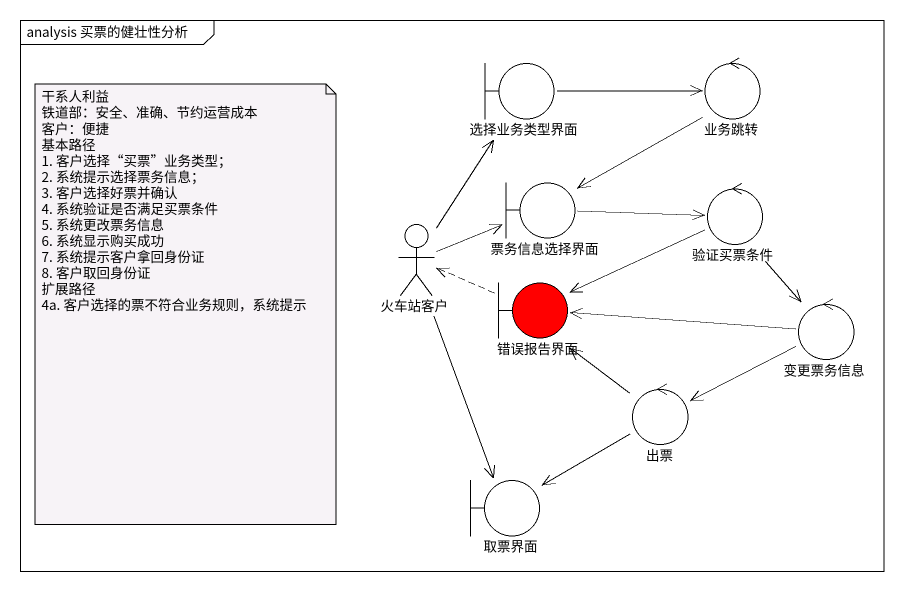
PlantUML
@startuml
mainframe analysis 买票的健壮性分析
boundary 选择业务类型界面
control 业务跳转
boundary 票务信息选择界面
control 验证买票条件
actor 火车站客户
boundary 错误报告界面 #FF0000
control 变更票务信息
control 出票
boundary 取票界面
选择业务类型界面 -right-> 业务跳转
业务跳转 --> 票务信息选择界面
票务信息选择界面 -right-> 验证买票条件
验证买票条件 -left-> 错误报告界面
验证买票条件 --> 变更票务信息
火车站客户 -up-> 选择业务类型界面
火车站客户 -right-> 票务信息选择界面
火车站客户 --> 取票界面
错误报告界面 .left.> 火车站客户
变更票务信息 -left-> 错误报告界面
变更票务信息 -left-> 出票
出票 -up-> 错误报告界面
出票 --> 取票界面
note as N1
  干系人利益
  铁道部：安全、准确、节约运营成本
  客户：便捷
  基本路径
  1. 客户选择“买票”业务类型；
  2. 系统提示选择票务信息；
  3. 客户选择好票并确认
  4. 系统验证是否满足买票条件
  5. 系统更改票务信息
  6. 系统显示购买成功
  7. 系统提示客户拿回身份证
  8. 客户取回身份证
  扩展路径
  4a. 客户选择的票不符合业务规则，系统提示
end note
@enduml
